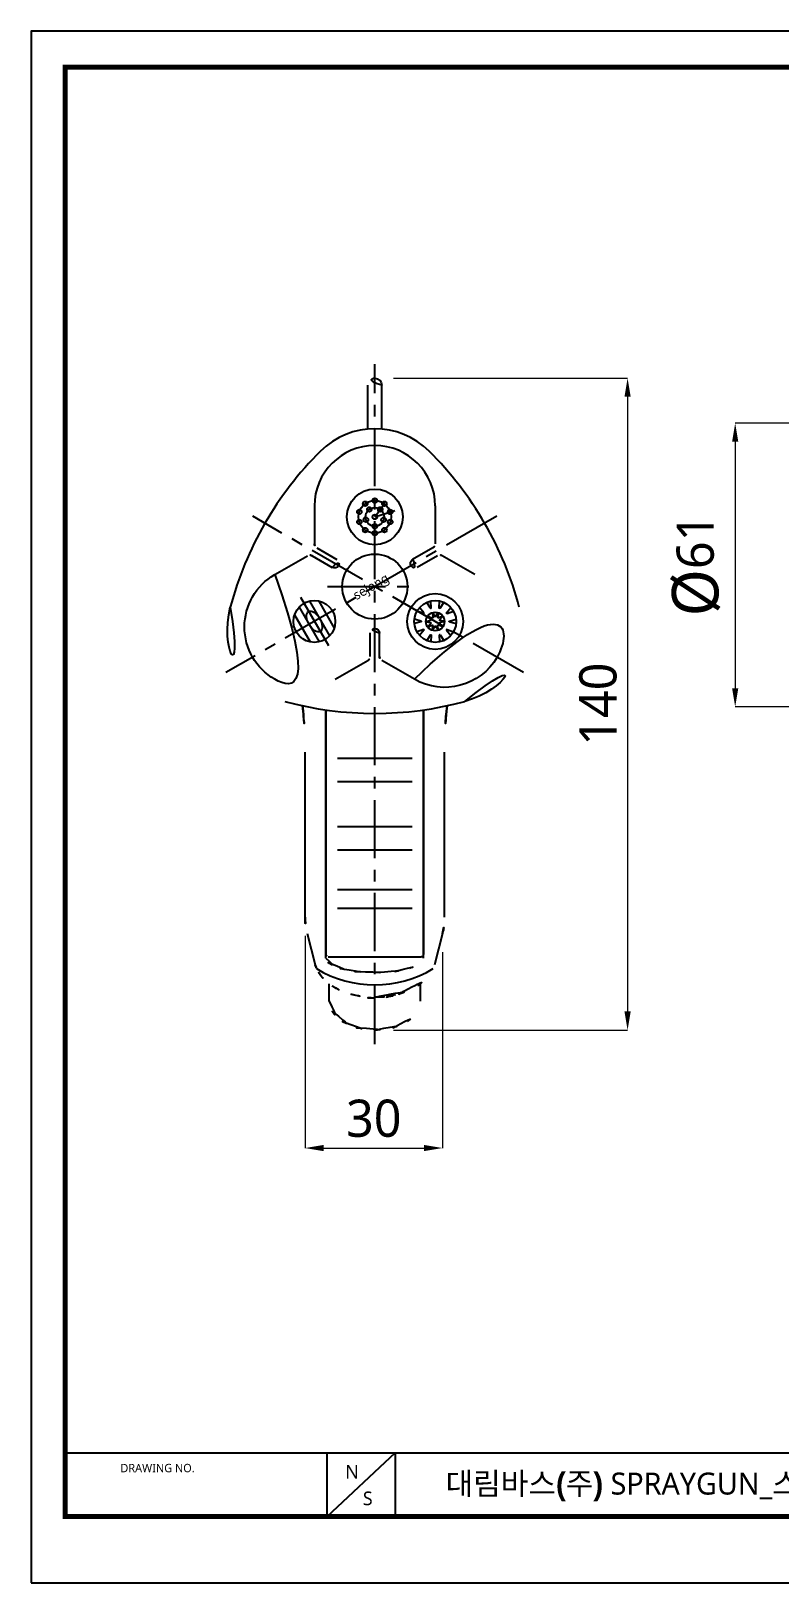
# Model space of a CAD drawing. Extents: x 16296675150 to 16296675606, y -37409617853 to -37409617519.
# Drawn here: x 16296675150.2 to 16296675311.3, y -37409617852.5 to -37409617518.6 of the extents above; entities that cross this region are included whole.
import ezdxf

# ---------------------------------------------------------------- set-up
doc = ezdxf.new("R2010")
doc.units = 0
doc.header["$LTSCALE"] = 10
doc.header["$MEASUREMENT"] = 0
doc.header["$PDMODE"] = 3
doc.header["$PDSIZE"] = -10
doc.linetypes.add('CENTER', pattern=[2, 1.25, -0.25, 0.25, -0.25])
doc.layers.get('0').update_dxf_attribs({"linetype": 'CONTINUOUS'})
doc.layers.get('DEFPOINTS').update_dxf_attribs({"linetype": 'CONTINUOUS'})
doc.layers.add('DIM', color=4, linetype='CONTINUOUS')
doc.styles.add('Daelim Dimension', font='')
doc.styles.get('Daelim Dimension').set_extended_font_data('NanumGothic')
doc.dimstyles.new('DEFAULT', dxfattribs={"dimscale": 2, "dimtxt": 2, "dimasz": 2, "dimexe": 0, "dimexo": 2, "dimgap": 1, "dimtad": 1, "dimdec": 1, "dimzin": 9, "dimdsep": 46, "dimtxsty": 'Daelim Dimension', "dimcen": 0.5, "dimclrd": 252, "dimclre": 252, "dimclrt": 3, "dimadec": 1, "dimazin": 0, "dimtfac": 1, "dimtdec": 1, "dimtix": 1, "dimtmove": 0, "dimatfit": 3, "dimfxl": 1, "dimtolj": 1, "dimtzin": 1, "dimlwd": 9, "dimlwe": 9, "dimarcsym": 0})

# ---------------------------------------------------------------- blocks, each defined once
blk = doc.blocks.new('*D2')
at = {"color": 5, "lineweight": 9, "ltscale": 0.5, "transparency": 16777216}
for p, q in [((16296675337.18078, -37409617603.004547), (16296675301.66481, -37409617603.004547)), ((16296675301.66481, -37409617607.004547), (16296675301.66481, -37409617660.041107)), ((16296675336.368389, -37409617664.041107), (16296675301.66481, -37409617664.041107))]:
    blk.add_line(p, q, dxfattribs=at)
at = {"color": 5, "ltscale": 0.5, "transparency": 16777216}
for points in [[(16296675300.99814, -37409617607.004547), (16296675302.33148, -37409617607.004547), (16296675301.66481, -37409617603.004547)], [(16296675300.99814, -37409617660.041107), (16296675302.33148, -37409617660.041107), (16296675301.66481, -37409617664.041107)]]:
    blk.add_solid(points, dxfattribs=at)
at = {"layer": 'DEFPOINTS', "color": 0, "ltscale": 0.5, "transparency": 16777216}
for p in [(16296675341.18078, -37409617603.004547), (16296675301.66481, -37409617664.041107), (16296675340.368389, -37409617664.041107)]:
    blk.add_point(p, dxfattribs=at)
at = {"color": 7, "ltscale": 0.5, "transparency": 16777216, "insert": (16296675293.277121, -37409617633.522827), "char_height": 8, "attachment_point": 5, "rotation": 90, "style": 'Daelim Dimension'}
blk.add_mtext('\\A1;{\\H1.25x;\\C256;Ø}61', dxfattribs=at)
blk = doc.blocks.new('*D4')
at = {"color": 5, "lineweight": 9, "ltscale": 0.5, "transparency": 16777216}
for p, q in [((16296675228.16527, -37409617593.32648), (16296675278.52115, -37409617593.32648)), ((16296675278.52115, -37409617597.32648), (16296675278.52115, -37409617729.58302)), ((16296675228.16527, -37409617733.58302), (16296675278.52115, -37409617733.58302))]:
    blk.add_line(p, q, dxfattribs=at)
at = {"color": 5, "ltscale": 0.5, "transparency": 16777216}
for points in [[(16296675277.85448, -37409617597.32648), (16296675279.18782, -37409617597.32648), (16296675278.52115, -37409617593.32648)], [(16296675277.85448, -37409617729.58302), (16296675279.18782, -37409617729.58302), (16296675278.52115, -37409617733.58302)]]:
    blk.add_solid(points, dxfattribs=at)
at = {"layer": 'DEFPOINTS', "color": 0, "ltscale": 0.5, "transparency": 16777216}
for p in [(16296675224.16527, -37409617593.32648), (16296675224.16527, -37409617733.58302), (16296675278.52115, -37409617733.58302)]:
    blk.add_point(p, dxfattribs=at)
at = {"color": 7, "ltscale": 0.5, "transparency": 16777216, "insert": (16296675272.19498, -37409617663.45476), "char_height": 8, "attachment_point": 5, "rotation": 90, "style": 'Daelim Dimension'}
blk.add_mtext('\\A1;140', dxfattribs=at)
blk = doc.blocks.new('*D5')
at = {"color": 5, "lineweight": 9, "ltscale": 0.5, "transparency": 16777216}
for p, q in [((16296675209.16527, -37409617713.291847), (16296675209.16527, -37409617758.964287)), ((16296675238.71973, -37409617716.81707), (16296675238.71973, -37409617758.964287)), ((16296675213.16527, -37409617758.964287), (16296675234.71973, -37409617758.964287))]:
    blk.add_line(p, q, dxfattribs=at)
at = {"color": 5, "ltscale": 0.5, "transparency": 16777216}
for points in [[(16296675213.16527, -37409617758.297623), (16296675213.16527, -37409617759.630951), (16296675209.16527, -37409617758.964287)], [(16296675234.71973, -37409617758.297623), (16296675234.71973, -37409617759.630951), (16296675238.71973, -37409617758.964287)]]:
    blk.add_solid(points, dxfattribs=at)
at = {"layer": 'DEFPOINTS', "color": 0, "ltscale": 0.5, "transparency": 16777216}
for p in [(16296675209.16527, -37409617709.291847), (16296675238.71973, -37409617712.81707), (16296675238.71973, -37409617758.964287)]:
    blk.add_point(p, dxfattribs=at)
at = {"color": 7, "ltscale": 0.5, "transparency": 16777216, "insert": (16296675223.942499, -37409617752.603783), "char_height": 8, "attachment_point": 5, "style": 'Daelim Dimension'}
blk.add_mtext('\\A1;30', dxfattribs=at)

msp = doc.modelspace()

# ---------------------------------------------------------------- linework, layer by layer
at = {"color": 7}
msp.add_line((16296675226.222521, -37409617620.34108), (16296675226.35528, -37409617619.859032), dxfattribs=at)
at = {"color": 5}
msp.add_line((16296675157.573191, -37409617824.561096), (16296675524.50429, -37409617824.561096), dxfattribs=at)
at = {"color": 5, "ltscale": 40}
for p, q in [((16296675213.81868, -37409617824.561096), (16296675213.81868, -37409617838.292542)), ((16296675213.81868, -37409617824.561096), (16296675213.81868, -37409617838.292542)), ((16296675228.514721, -37409617824.561096), (16296675213.81868, -37409617838.292542)), ((16296675228.514721, -37409617824.561096), (16296675213.81868, -37409617838.292542)), ((16296675228.514721, -37409617824.561096), (16296675228.514721, -37409617838.292542)), ((16296675228.514721, -37409617824.561096), (16296675228.514721, -37409617838.292542))]:
    msp.add_line(p, q, dxfattribs=at)
at = {"ltscale": 0.5}
msp.add_lwpolyline([(16296675150.245461, -37409617852.537933), (16296675605.945459, -37409617852.537933), (16296675605.945459, -37409617518.637917), (16296675150.245461, -37409617518.637917)], close=True, dxfattribs=at)
at = {"color": 5, "linetype": 'ByBlock', "lineweight": 200, "const_width": 1.05}
msp.add_lwpolyline([(16296675157.573191, -37409617838.240623), (16296675598.573191, -37409617838.240623), (16296675598.573191, -37409617526.390617), (16296675157.573191, -37409617526.390617)], close=True, dxfattribs=at)
at = {"layer": 'DIM', "color": 1, "linetype": 'CENTER'}
for p, q in [((16296675224.16527, -37409617736.583023), (16296675224.16527, -37409617590.326477)), ((16296675250.384871, -37409617623.034752), (16296675192.16563, -37409617656.647636)), ((16296675256.164909, -37409617656.647636), (16296675197.945669, -37409617623.034752))]:
    msp.add_line(p, q, dxfattribs=at)
at = {"layer": 'DIM', "color": 7, "linetype": 'Continuous'}
for p, q in [((16296675222.66527, -37409617604.29055), (16296675222.66527, -37409617594.826477)), ((16296675225.66527, -37409617604.29055), (16296675225.66527, -37409617594.826477)), ((16296675213.66527, -37409617718.126251), (16296675213.66527, -37409617664.699913)), ((16296675234.66527, -37409617718.126251), (16296675234.66527, -37409617664.699913)), ((16296675209.16527, -37409617709.291847), (16296675209.16527, -37409617673.756241)), ((16296675239.16527, -37409617709.291847), (16296675239.16527, -37409617673.756241)), ((16296675214.33527, -37409617727.365173), (16296675214.33527, -37409617723.634666)), ((16296675233.99527, -37409617727.365173), (16296675233.99527, -37409617723.634666))]:
    msp.add_line(p, q, dxfattribs=at)
at = {"layer": 'DIM', "color": 7}
for p, q in [((16296675211.16527, -37409617620.822639), (16296675211.16527, -37409617628.935043)), ((16296675224.16527, -37409617623.172638), (16296675225.928631, -37409617620.74559)), ((16296675224.16527, -37409617623.172638), (16296675228.44503, -37409617621.782066)), ((16296675237.16527, -37409617620.822639), (16296675237.16527, -37409617628.935043)), ((16296675211.66527, -37409617629.801064), (16296675216.00502, -37409617632.306618)), ((16296675236.66527, -37409617629.801064), (16296675232.28212, -37409617632.33168)), ((16296675202.63973, -37409617635.58931), (16296675209.66527, -37409617631.533112)), ((16296675210.66527, -37409617631.533112), (16296675215.00502, -37409617634.038673)), ((16296675237.66527, -37409617631.533112), (16296675233.28212, -37409617634.063728)), ((16296675245.690809, -37409617635.58931), (16296675238.66527, -37409617631.533112)), ((16296675207.894991, -37409617642.59169), (16296675212.203119, -37409617650.053596)), ((16296675208.174891, -37409617640.476486), (16296675214.174891, -37409617650.868797)), ((16296675210.14666, -37409617641.291687), (16296675214.45479, -37409617648.753593)), ((16296675212.095909, -37409617641.267906), (16296675215.45002, -37409617647.077377)), ((16296675234.611561, -37409617643.943748), (16296675233.26009, -37409617643.419952)), ((16296675234.72521, -37409617643.787323), (16296675233.80942, -37409617642.663857)), ((16296675236.113661, -37409617642.778557), (16296675235.32818, -37409617641.560417)), ((16296675236.297541, -37409617642.718811), (16296675236.21701, -37409617641.271622)), ((16296675238.01376, -37409617642.718811), (16296675238.094299, -37409617641.271622)), ((16296675238.197651, -37409617642.778557), (16296675238.98313, -37409617641.560417)), ((16296675239.58609, -37409617643.787323), (16296675240.501881, -37409617642.663857)), ((16296675239.699739, -37409617643.943748), (16296675241.05121, -37409617643.419952)), ((16296675206.899759, -37409617644.267906), (16296675210.25386, -37409617650.077377)), ((16296675234.081221, -37409617645.575974), (16296675232.679979, -37409617645.205353)), ((16296675234.081221, -37409617645.769318), (16296675232.679979, -37409617646.139923)), ((16296675235.155649, -37409617645.672638), (16296675236.284781, -37409617645.389679)), ((16296675235.155649, -37409617645.672638), (16296675236.284781, -37409617645.955597)), ((16296675235.537621, -37409617644.49707), (16296675236.284781, -37409617645.389679)), ((16296675235.537621, -37409617644.49707), (16296675236.61742, -37409617644.931831)), ((16296675235.537621, -37409617646.848213), (16296675236.284781, -37409617645.955597)), ((16296675235.537621, -37409617646.848213), (16296675236.61742, -37409617646.413452)), ((16296675236.537621, -37409617643.770531), (16296675236.61742, -37409617644.931831)), ((16296675236.537621, -37409617643.770531), (16296675237.155649, -37409617644.75695)), ((16296675236.537621, -37409617647.574753), (16296675236.61742, -37409617646.413452)), ((16296675236.537621, -37409617647.574753), (16296675237.155649, -37409617646.588333)), ((16296675237.773689, -37409617643.770531), (16296675237.155649, -37409617644.75695)), ((16296675237.773689, -37409617647.574753), (16296675237.155649, -37409617646.588333)), ((16296675237.773689, -37409617643.770531), (16296675237.69388, -37409617644.931831)), ((16296675238.773689, -37409617644.49707), (16296675237.69388, -37409617644.931831)), ((16296675237.773689, -37409617647.574753), (16296675237.69388, -37409617646.413452)), ((16296675238.773689, -37409617646.848213), (16296675237.69388, -37409617646.413452)), ((16296675238.773689, -37409617644.49707), (16296675238.026529, -37409617645.389679)), ((16296675239.155649, -37409617645.672638), (16296675238.026529, -37409617645.389679)), ((16296675239.155649, -37409617645.672638), (16296675238.026529, -37409617645.955597)), ((16296675238.773689, -37409617646.848213), (16296675238.026529, -37409617645.955597)), ((16296675240.23008, -37409617645.575974), (16296675241.631321, -37409617645.205353)), ((16296675240.23008, -37409617645.769318), (16296675241.631321, -37409617646.139923)), ((16296675223.16527, -37409617653.183746), (16296675223.16527, -37409617648.122513)), ((16296675225.16527, -37409617653.183746), (16296675225.16527, -37409617648.122513)), ((16296675234.611561, -37409617647.401543), (16296675233.26009, -37409617647.925331)), ((16296675234.72521, -37409617647.557961), (16296675233.80942, -37409617648.681419)), ((16296675236.113661, -37409617648.566727), (16296675235.32818, -37409617649.784859)), ((16296675236.297541, -37409617648.626472), (16296675236.21701, -37409617650.073647)), ((16296675238.01376, -37409617648.626472), (16296675238.094299, -37409617650.073647)), ((16296675238.197651, -37409617648.566727), (16296675238.98313, -37409617649.784859)), ((16296675239.58609, -37409617647.557961), (16296675240.501881, -37409617648.681419)), ((16296675239.699739, -37409617647.401543), (16296675241.05121, -37409617647.925331)), ((16296675215.63973, -37409617658.105972), (16296675222.66527, -37409617654.049767)), ((16296675232.690809, -37409617658.105972), (16296675225.66527, -37409617654.049767)), ((16296675213.66527, -37409617664.699913), (16296675213.66527, -37409617717.321663)), ((16296675234.66527, -37409617664.699913), (16296675234.66527, -37409617717.321663)), ((16296675216.16527, -37409617675.071716), (16296675232.16527, -37409617675.071716)), ((16296675216.16527, -37409617680.073418), (16296675232.16527, -37409617680.073418)), ((16296675216.16527, -37409617689.752457), (16296675232.16527, -37409617689.752457)), ((16296675216.16527, -37409617694.804741), (16296675232.16527, -37409617694.804741)), ((16296675216.16527, -37409617703.333138), (16296675232.16527, -37409617703.333138)), ((16296675216.16527, -37409617707.333946), (16296675232.16527, -37409617707.333946)), ((16296675209.610809, -37409617712.817017), (16296675211.338381, -37409617719.542358)), ((16296675238.71974, -37409617712.817017), (16296675236.992161, -37409617719.542358)), ((16296675214.16527, -37409617717.821663), (16296675234.16527, -37409617717.821663))]:
    msp.add_line(p, q, dxfattribs=at)
at = {"layer": 'DIM', "color": 7, "linetype": 'CENTER'}
msp.add_line((16296675213.973591, -37409617638.172638), (16296675233.898041, -37409617638.172638), dxfattribs=at)
at = {"layer": 'DIM', "color": 7}
for points in [[(16296675208.634279, -37409617663.80072, -0.0266493268), (16296675209.16527, -37409617673.756241)], [(16296675239.69626, -37409617663.80072, 0.0266493268), (16296675239.16527, -37409617673.756241)], [(16296675213.66527, -37409617718.126251, 0.2423459866), (16296675214.14327, -37409617719.05452, 0.0832857468), (16296675216.74065, -37409617720.320633, 0.0414127236), (16296675219.854071, -37409617720.966652, 0.030463439), (16296675224.16527, -37409617721.229561, 0.030463439), (16296675228.476471, -37409617720.966652, 0.0414127236), (16296675231.58989, -37409617720.320633, 0.0832857468), (16296675234.187269, -37409617719.05452, 0.2423459866), (16296675234.66527, -37409617718.126251, 0.2423459866)], [(16296675224.16527, -37409617726.528877, 0.0651455751), (16296675229.35079, -37409617725.850372, 0.077925578), (16296675233.35766, -37409617724.081398, 0.1071771463), (16296675236.287649, -37409617721.154747, 0.0804201343), (16296675236.992161, -37409617719.542358, 0.061625868)]]:
    msp.add_lwpolyline(points, format="xyb", dxfattribs=at)
at = {"layer": 'DIM', "color": 7, "linetype": 'Continuous'}
for points in [[(16296675224.16527, -37409617726.688622, -0.064149266), (16296675220.240061, -37409617726.182953, -0.0125942431), (16296675219.71928, -37409617726.032379, -0.1071629098)], [(16296675228.611271, -37409617726.032379, -0.0125942431), (16296675228.090481, -37409617726.182953, -0.064149266), (16296675224.16527, -37409617726.688622, -0.064149266)], [(16296675214.33527, -37409617727.365173, 0.1459668132), (16296675214.995119, -37409617729.577293, 0.1071629098), (16296675217.214411, -37409617731.761864, 0.0770910757), (16296675220.240061, -37409617733.077347, 0.064149266), (16296675224.16527, -37409617733.583023, 0.064149266), (16296675228.090481, -37409617733.077347, 0.0770910757), (16296675231.116131, -37409617731.761864, 0.1071629098), (16296675233.335421, -37409617729.577293, 0.1459668132), (16296675233.99527, -37409617727.365173, 0.1459668132)]]:
    msp.add_lwpolyline(points, format="xyb", dxfattribs=at)
at = {"layer": 'DIM', "color": 7}
for centre, radius in [((16296675224.16527, -37409617623.172638), 6), ((16296675224.16527, -37409617623.172638), 3.5), ((16296675222.108021, -37409617620.34108), 0.5), ((16296675224.16527, -37409617619.672638), 0.5), ((16296675226.222521, -37409617620.34108), 0.5), ((16296675220.836571, -37409617622.09108), 0.5), ((16296675222.263161, -37409617623.790672), 0.5), ((16296675224.16527, -37409617623.172638), 2), ((16296675222.9897, -37409617621.554604), 0.5), ((16296675224.16527, -37409617623.172638), 0.5), ((16296675225.340839, -37409617621.554604), 0.5), ((16296675226.067381, -37409617623.790672), 0.5), ((16296675227.493971, -37409617622.09108), 0.5), ((16296675220.836571, -37409617624.254204), 0.5), ((16296675222.108021, -37409617626.004204), 0.5), ((16296675224.16527, -37409617625.172638), 0.5), ((16296675224.16527, -37409617626.672638), 0.5), ((16296675226.222521, -37409617626.004204), 0.5), ((16296675227.493971, -37409617624.254204), 0.5), ((16296675224.16527, -37409617638.172638), 7), ((16296675224.16527, -37409617638.172638), 7), ((16296675237.155649, -37409617645.672638), 6), ((16296675211.174891, -37409617645.672638), 4.5), ((16296675237.155649, -37409617645.672638), 4.5), ((16296675237.155649, -37409617645.672638), 2)]:
    msp.add_circle(centre, radius, dxfattribs=at)
at = {"layer": 'DIM', "color": 7, "linetype": 'Continuous'}
msp.add_arc((16296675224.16527, -37409617594.826477), 1.5, 0, 180, dxfattribs=at)
at = {"layer": 'DIM', "color": 7}
for centre, radius, start, end in [((16296675224.16527, -37409617620.822639), 16.6, 45.16969563, 134.83030437), ((16296675264.64695, -37409617661.544746), 74.02, 134.83030437, 165.16961429), ((16296675224.16527, -37409617620.822639), 13, 0, 180), ((16296675183.68359, -37409617661.544746), 74.02, 14.83038571, 45.16969563), ((16296675212.16527, -37409617628.935043), 1, 180, 240.00006956), ((16296675236.16527, -37409617628.935043), 1, 299.99993044, 0), ((16296675210.16527, -37409617632.399139), 1, 60.00006956, 119.99993044), ((16296675215.50502, -37409617633.172638), 1, 240.00006956, 60.00006956), ((16296675232.825529, -37409617633.172638), 1, 119.99993044, 299.99993044), ((16296675238.16527, -37409617632.399139), 1, 60.00006956, 119.99993044), ((16296675209.13973, -37409617646.847641), 13, 119.99993044, 299.99993044), ((16296675239.190809, -37409617646.847641), 13, 240.00006956, 60.00006956), ((16296675209.13973, -37409617646.847641), 16.6, 165.16961429, 254.8303293), ((16296675236.197701, -37409617642.724373), 0.1, 212.81469024, 3.18527373), ((16296675238.113609, -37409617642.724373), 0.1, 176.81472627, 327.18530976), ((16296675239.190809, -37409617646.847641), 16.6, 285.1696707, 14.83038571), ((16296675234.055651, -37409617645.672638), 0.1, 284.81477209, 75.18522791), ((16296675234.647699, -37409617643.85051), 0.1, 248.81474774, 39.18521129), ((16296675239.663601, -37409617643.85051), 0.1, 140.81478871, 291.18525226), ((16296675240.25565, -37409617645.672638), 0.1, 104.81477209, 255.18522791), ((16296675224.16527, -37409617648.172638), 1, 0, 180), ((16296675234.647699, -37409617647.494766), 0.1, 320.81478871, 111.18525226), ((16296675236.197701, -37409617648.620918), 0.1, 356.81472627, 147.18530976), ((16296675238.113609, -37409617648.620918), 0.1, 32.81469024, 183.18527373), ((16296675239.663601, -37409617647.494766), 0.1, 68.81474774, 219.18521129), ((16296675222.16527, -37409617653.183746), 1, 299.99993044, 0), ((16296675226.16527, -37409617653.183746), 1, 180, 240.00006956), ((16296675224.16527, -37409617591.428429), 74.02, 254.8303293, 285.1696707), ((16296675223.33404, -37409617709.291847), 14.168772, 180, 194.40662689), ((16296675224.9965, -37409617709.291847), 14.168772, 345.59337311, 0), ((16296675216.670601, -37409617718.172638), 5.505325, 194.40662689, 212.79795945), ((16296675224.16527, -37409617699.675323), 24.189988, 238.75162819, 301.24837181), ((16296675214.16527, -37409617717.321663), 0.5, 180, 270), ((16296675234.16527, -37409617717.321663), 0.5, 270, 0), ((16296675220.25614, -37409617715.862106), 9.770842, 212.79795945, 237.26749213), ((16296675222.617081, -37409617712.18914), 14.137166, 237.26749213, 255.0907504), ((16296675224.16527, -37409617706.374359), 20.154524, 255.0907504, 270)]:
    msp.add_arc(centre, radius, start, end, dxfattribs=at)
msp.add_ellipse((16296675211.174891, -37409617645.672638), major_axis=(1.25, -2.165064), ratio=0.52, dxfattribs=at)

# ---------------------------------------------------------------- texts
at = {"color": 5, "ltscale": 40, "style": 'Daelim Dimension'}
msp.add_text('DRAWING NO.', height=1.79830789, dxfattribs=at).set_placement((16296675169.45422, -37409617828.715378))
at = {"char_height": 2.942886, "width": 4.10711739, "attachment_point": 1, "style": 'Daelim Dimension'}
for s, insert in [('N', (16296675217.815809, -37409617827.135498)), ('S', (16296675221.600109, -37409617832.859756))]:
    msp.add_mtext(s, dxfattribs=dict(at, insert=insert))
at = {"color": 2, "insert": (16296675239.38377, -37409617828.793381), "char_height": 4.729639005, "width": 196.55095463, "attachment_point": 1, "style": 'Daelim Dimension'}
msp.add_mtext('{\\fPretendard Variable SemiBold|b0|i0|c129|p2;대림바스(주)} SPRAYGUN_{\\fGulim|b0|i0|c129|p50;스프레이건}_DL S4195', dxfattribs=at)
at = {"layer": 'DIM', "color": 7, "style": 'Daelim Dimension'}
msp.add_text('sejong', height=2.03291, rotation=30, dxfattribs=at).set_placement((16296675220.226891, -37409617641.091797))

# ---------------------------------------------------------------- dimensions: what is measured, and where the dimension line sits
at = {"ltscale": 0.5}
dim = msp.add_linear_dim(base=(16296675278.521151, -37409617733.583023), p1=(16296675224.16527, -37409617593.326477), p2=(16296675224.16527, -37409617733.583023), angle=90, dimstyle='DEFAULT', override={"dimtxt": 4, "dimdec": 0, "dimclrd": 5, "dimclre": 5, "dimclrt": 7}, dxfattribs=at)
dim.commit()
dim.dimension.update_dxf_attribs({"geometry": '*D4', "text_midpoint": (16296675272.194981, -37409617663.454758)})
dim = msp.add_linear_dim(base=(16296675301.66481, -37409617664.041107), p1=(16296675341.18078, -37409617603.004547), p2=(16296675340.368389, -37409617664.041107), angle=90, text='{\\H1.25x;\\C256;Ø}<>', dimstyle='DEFAULT', override={"dimtxt": 4, "dimclrd": 5, "dimclre": 5, "dimclrt": 7}, dxfattribs=at)
dim.commit()
dim.dimension.update_dxf_attribs({"geometry": '*D2', "text_midpoint": (16296675293.277121, -37409617633.522827)})
dim = msp.add_linear_dim(base=(16296675238.71973, -37409617758.964287), p1=(16296675209.16527, -37409617709.291847), p2=(16296675238.71973, -37409617712.81707), dimstyle='DEFAULT', override={"dimtxt": 4, "dimdec": 0, "dimclrd": 5, "dimclre": 5, "dimclrt": 7}, dxfattribs=at)
dim.commit()
dim.dimension.update_dxf_attribs({"geometry": '*D5', "text_midpoint": (16296675223.942499, -37409617752.603783)})

doc.saveas('drawing.dxf')
